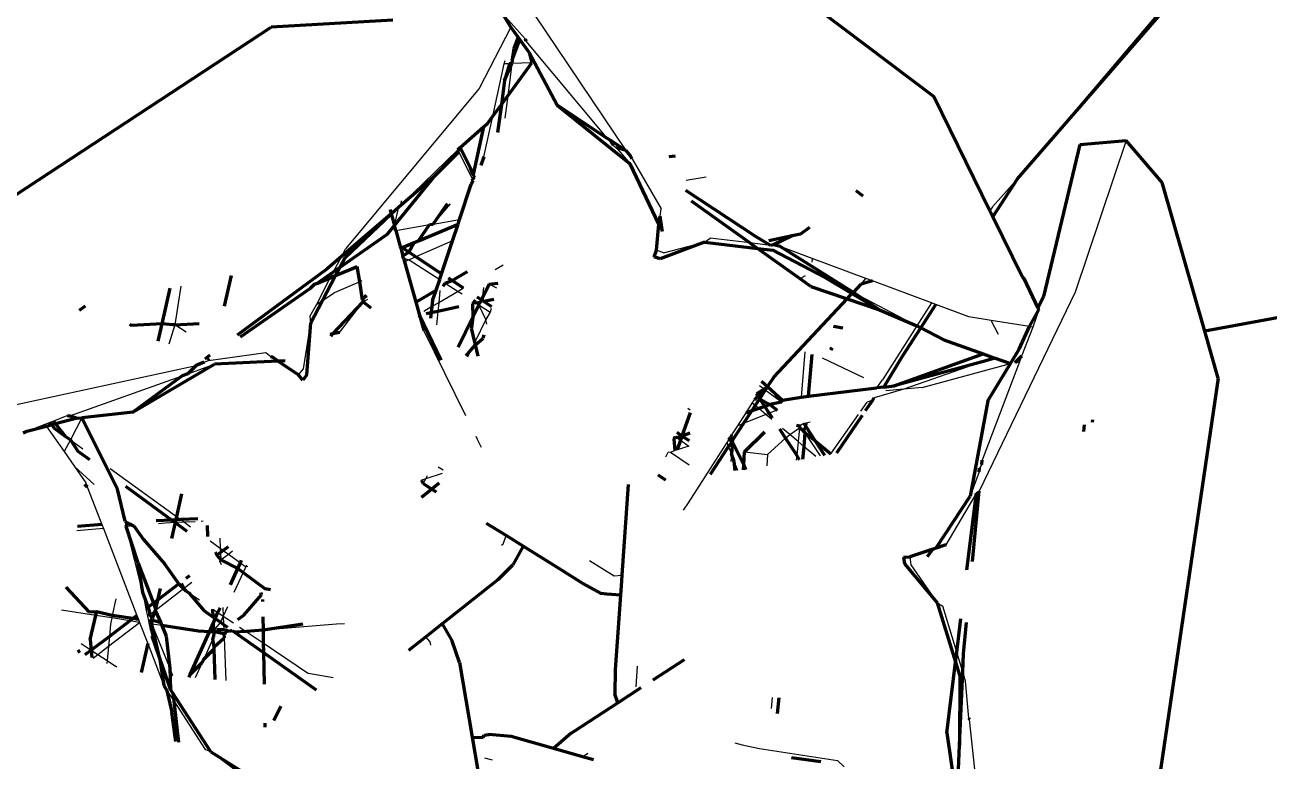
# Model space of a CAD drawing. Header units: millimetres. Extents: x 4307 to 31003, y 2809 to 20009.
# Drawn here: x 17306.02 to 17329.91, y 9350.73 to 9364.86 of the extents above; entities that cross this region are included whole.
import ezdxf

# ---------------------------------------------------------------- set-up
doc = ezdxf.new("R2010")
doc.units = ezdxf.units.MM
doc.layers.add('ProfileEdges', color=7, linetype='Continuous')

msp = doc.modelspace()

# ---------------------------------------------------------------- linework, layer by layer
for p, q in [((17315.251, 9365.884), (17317.559, 9362.45)), ((17325.084, 9361.908), (17328.232, 9365.609)), ((17315.195, 9365.083), (17315.63, 9364.598)), ((17315.356, 9364.816), (17314.747, 9363.64)), ((17315.644, 9364.547), (17317.195, 9362.691)), ((17315.224, 9364.114), (17315.243, 9364.18)), ((17315.325, 9364.117), (17315.224, 9364.114)), ((17315.371, 9364.119), (17315.293, 9363.5)), ((17315.757, 9364.131), (17315.371, 9364.119)), ((17315.009, 9363.113), (17315.224, 9364.114)), ((17314.747, 9363.64), (17312.177, 9360.561)), ((17315.293, 9363.5), (17315.239, 9363.074)), ((17314.836, 9362.329), (17315.009, 9363.113)), ((17313.239, 9361.404), (17314.334, 9362.467)), ((17317.325, 9362.548), (17317.378, 9362.51)), ((17317.378, 9362.51), (17317.647, 9362.194)), ((17327.168, 9362.645), (17326.188, 9359.734)), ((17314.616, 9361.907), (17314.355, 9362.424)), ((17317.684, 9362.291), (17318.239, 9361.331)), ((17318.718, 9361.879), (17319.107, 9361.946)), ((17324.6, 9361.369), (17325.084, 9361.908)), ((17313.119, 9361.01), (17313.205, 9361.372)), ((17313.239, 9361.404), (17313.252, 9361.486)), ((17313.86, 9361.04), (17314.195, 9361.428)), ((17318.219, 9361.193), (17318.239, 9361.331)), ((17324.6, 9361.369), (17324.552, 9361.293)), ((17313.145, 9360.917), (17313.792, 9361.029)), ((17313.86, 9361.04), (17314.37, 9361.128)), ((17312.105, 9360.424), (17312.177, 9360.561)), ((17314.234, 9360.72), (17313.531, 9360.409)), ((17318.287, 9360.485), (17318.153, 9360.536)), ((17318.287, 9360.485), (17319.073, 9360.693)), ((17319.073, 9360.693), (17319.179, 9360.77)), ((17319.943, 9360.677), (17319.179, 9360.77)), ((17320.341, 9360.628), (17319.943, 9360.677)), ((17321.141, 9360.376), (17320.522, 9360.606)), ((17311.943, 9360.117), (17312.105, 9360.424)), ((17313.293, 9360.386), (17313.402, 9360.352)), ((17313.402, 9360.352), (17313.313, 9360.313)), ((17313.531, 9360.409), (17313.402, 9360.352)), ((17313.402, 9360.352), (17313.987, 9359.975)), ((17321.141, 9360.376), (17321.135, 9360.306)), ((17322.171, 9359.994), (17321.141, 9360.376)), ((17311.885, 9360.008), (17311.943, 9360.117)), ((17315.206, 9360.247), (17315.055, 9360.16)), ((17309.019, 9359.848), (17308.901, 9359.104)), ((17311.63, 9359.504), (17311.885, 9360.008)), ((17312.451, 9359.932), (17311.964, 9359.717)), ((17312.493, 9359.951), (17312.451, 9359.932)), ((17314.092, 9359.907), (17314.339, 9359.747)), ((17314.827, 9359.819), (17314.801, 9359.612)), ((17315.084, 9359.806), (17314.936, 9359.886)), ((17320.906, 9359.99), (17320.948, 9360.012)), ((17321.006, 9360.043), (17320.948, 9360.012)), ((17321.373, 9360.019), (17321.932, 9359.725)), ((17322.079, 9359.884), (17322.171, 9359.994)), ((17322.295, 9359.948), (17322.171, 9359.994)), ((17323.428, 9359.527), (17322.295, 9359.948)), ((17311.74, 9359.574), (17311.964, 9359.717)), ((17312.594, 9359.641), (17312.508, 9359.584)), ((17312.515, 9359.544), (17312.609, 9359.595)), ((17313.991, 9359.765), (17313.968, 9359.53)), ((17314.339, 9359.747), (17313.968, 9359.53)), ((17314.444, 9359.808), (17314.339, 9359.747)), ((17314.339, 9359.747), (17314.417, 9359.697)), ((17321.932, 9359.725), (17323.148, 9359.086)), ((17326.188, 9359.734), (17324.345, 9355.912)), ((17311.5, 9359.278), (17311.63, 9359.504)), ((17311.63, 9359.504), (17311.74, 9359.574)), ((17312.061, 9358.96), (17312.515, 9359.544)), ((17313.838, 9359.454), (17313.682, 9359.362)), ((17313.968, 9359.53), (17313.838, 9359.454)), ((17313.952, 9359.363), (17313.927, 9359.105)), ((17313.968, 9359.53), (17313.952, 9359.363)), ((17314.69, 9359.52), (17314.74, 9359.488)), ((17314.875, 9359.209), (17314.74, 9359.488)), ((17314.74, 9359.488), (17314.958, 9359.347)), ((17314.958, 9359.347), (17314.875, 9359.209)), ((17314.978, 9359.418), (17314.958, 9359.347)), ((17323.428, 9359.527), (17323.148, 9359.086)), ((17323.517, 9359.494), (17323.428, 9359.527)), ((17324.145, 9359.261), (17323.517, 9359.494)), ((17325.49, 9359.39), (17325.378, 9359.059)), ((17308.901, 9359.104), (17308.787, 9358.734)), ((17309.122, 9358.963), (17308.901, 9359.104)), ((17311.375, 9358.259), (17311.513, 9359.141)), ((17311.513, 9359.141), (17311.5, 9359.278)), ((17314.875, 9359.209), (17314.66, 9358.773)), ((17314.895, 9359.117), (17314.875, 9359.209)), ((17324.579, 9359.19), (17324.145, 9359.261)), ((17324.714, 9358.918), (17324.579, 9359.19)), ((17325.314, 9359.07), (17324.579, 9359.19)), ((17314.49, 9357.358), (17313.68, 9358.996)), ((17323.148, 9359.086), (17322.487, 9358.049)), ((17325.378, 9359.059), (17325.157, 9358.503)), ((17325.378, 9359.059), (17325.314, 9359.07)), ((17309.466, 9358.386), (17309.551, 9358.419)), ((17309.551, 9358.419), (17310.646, 9358.573)), ((17310.646, 9358.573), (17310.745, 9358.496)), ((17314.581, 9358.613), (17314.519, 9358.487)), ((17320.998, 9358.587), (17320.929, 9357.719)), ((17322.132, 9358.089), (17321.335, 9358.465)), ((17324.405, 9358.396), (17322.898, 9357.868)), ((17325.118, 9358.397), (17324.402, 9356.505)), ((17324.629, 9358.474), (17324.405, 9358.396)), ((17325.03, 9358.376), (17325.118, 9358.397)), ((17325.157, 9358.503), (17325.118, 9358.397)), ((17305.592, 9357.518), (17309.311, 9358.326)), ((17309.153, 9358.167), (17309.664, 9358.35)), ((17311.278, 9358.146), (17311.375, 9358.259)), ((17323.251, 9357.899), (17324.949, 9358.361)), ((17306.883, 9357.355), (17309.043, 9358.128)), ((17320.216, 9357.868), (17320.13, 9357.931)), ((17320.283, 9357.919), (17320.522, 9357.64)), ((17322.381, 9357.892), (17322.487, 9358.049)), ((17319.989, 9357.603), (17320.03, 9357.666)), ((17320.239, 9357.851), (17320.216, 9357.868)), ((17320.522, 9357.64), (17320.239, 9357.851)), ((17322.898, 9357.868), (17322.33, 9357.702)), ((17322.898, 9357.868), (17322.556, 9357.837)), ((17323.251, 9357.899), (17322.898, 9357.868)), ((17318.796, 9357.464), (17318.749, 9357.499)), ((17319.871, 9357.418), (17319.989, 9357.603)), ((17320.046, 9357.556), (17319.989, 9357.603)), ((17320.112, 9357.5), (17320.046, 9357.556)), ((17320.251, 9357.383), (17320.112, 9357.5)), ((17320.464, 9357.467), (17320.315, 9357.408)), ((17320.522, 9357.64), (17320.549, 9357.62)), ((17322.076, 9357.445), (17322.196, 9357.622)), ((17322.301, 9357.658), (17322.196, 9357.622)), ((17306.032, 9357.051), (17306.409, 9357.197)), ((17306.409, 9357.197), (17306.498, 9357.232)), ((17306.409, 9357.197), (17306.437, 9357.156)), ((17306.498, 9357.232), (17306.563, 9357.258)), ((17306.563, 9357.258), (17306.835, 9357.363)), ((17307.115, 9357.318), (17306.896, 9356.898)), ((17319.712, 9357.168), (17319.871, 9357.418)), ((17319.821, 9357.212), (17319.712, 9357.168)), ((17320.251, 9357.383), (17319.821, 9357.212)), ((17320.315, 9357.408), (17320.251, 9357.383)), ((17320.363, 9357.288), (17320.251, 9357.383)), ((17320.98, 9357.209), (17320.9, 9357.167)), ((17321.024, 9357.22), (17320.98, 9357.209)), ((17321.101, 9357.238), (17321.024, 9357.22)), ((17321.5, 9356.627), (17322.032, 9357.381)), ((17306.437, 9357.156), (17306.776, 9356.67)), ((17314.715, 9356.904), (17314.686, 9356.961)), ((17319.598, 9356.99), (17319.712, 9357.168)), ((17320.709, 9356.997), (17320.571, 9357.113)), ((17320.63, 9356.926), (17320.709, 9356.997)), ((17320.709, 9356.997), (17320.896, 9357.126)), ((17320.869, 9356.862), (17320.709, 9356.997)), ((17320.896, 9357.126), (17320.869, 9356.862)), ((17321.302, 9356.591), (17321.007, 9357.034)), ((17306.896, 9356.898), (17306.776, 9356.67)), ((17306.896, 9356.898), (17307.137, 9356.724)), ((17314.788, 9356.747), (17314.715, 9356.904)), ((17318.772, 9356.778), (17318.544, 9356.705)), ((17318.545, 9356.933), (17318.609, 9356.889)), ((17318.609, 9356.889), (17318.772, 9356.778)), ((17318.765, 9355.685), (17319.505, 9356.844)), ((17319.505, 9356.844), (17319.542, 9356.902)), ((17319.533, 9356.771), (17319.505, 9356.844)), ((17319.589, 9356.626), (17319.533, 9356.771)), ((17320.281, 9356.615), (17320.63, 9356.926)), ((17320.869, 9356.862), (17320.842, 9356.602)), ((17320.984, 9356.765), (17320.869, 9356.862)), ((17321.211, 9356.574), (17320.984, 9356.765)), ((17306.776, 9356.67), (17306.973, 9356.388)), ((17318.332, 9356.569), (17318.372, 9356.657)), ((17318.419, 9356.654), (17318.372, 9356.657)), ((17318.502, 9356.691), (17318.419, 9356.654)), ((17318.778, 9356.41), (17318.419, 9356.654)), ((17318.544, 9356.705), (17318.502, 9356.691)), ((17319.589, 9356.626), (17319.577, 9356.478)), ((17319.712, 9356.306), (17319.644, 9356.481)), ((17319.839, 9356.667), (17320.281, 9356.615)), ((17320.281, 9356.615), (17320.268, 9356.4)), ((17320.842, 9356.602), (17320.833, 9356.504)), ((17307.351, 9356.041), (17306.973, 9356.388)), ((17306.973, 9356.388), (17307.192, 9356.073)), ((17307.661, 9356.345), (17308.933, 9355.424)), ((17314.032, 9356.25), (17313.718, 9356.148)), ((17313.958, 9356.377), (17314.053, 9356.318)), ((17324.343, 9356.285), (17324.17, 9355.816)), ((17324.394, 9356.424), (17324.352, 9356.356)), ((17307.192, 9356.073), (17307.221, 9355.997)), ((17307.221, 9355.997), (17307.501, 9355.271)), ((17313.718, 9356.148), (17313.641, 9356.123)), ((17313.673, 9356.061), (17313.718, 9356.148)), ((17313.718, 9356.148), (17313.751, 9356.211)), ((17324.293, 9355.879), (17323.709, 9354.884)), ((17324.345, 9355.912), (17324.293, 9355.879)), ((17318.671, 9355.547), (17318.765, 9355.685)), ((17308.718, 9355.295), (17308.588, 9355.284)), ((17308.906, 9355.309), (17308.718, 9355.295)), ((17309.084, 9355.315), (17308.906, 9355.309)), ((17308.933, 9355.424), (17309.015, 9355.365)), ((17309.015, 9355.365), (17309.084, 9355.315)), ((17309.291, 9355.326), (17309.084, 9355.315)), ((17309.084, 9355.315), (17309.205, 9355.227)), ((17309.444, 9355.334), (17309.404, 9355.332)), ((17307.53, 9355.195), (17307.017, 9355.151)), ((17307.501, 9355.271), (17307.53, 9355.195)), ((17307.53, 9355.195), (17308.174, 9353.523)), ((17308.041, 9355.238), (17307.97, 9355.232)), ((17308.289, 9353.969), (17307.97, 9355.232)), ((17308.077, 9355.259), (17308.041, 9355.238)), ((17315.206, 9354.895), (17315.261, 9355.06)), ((17309.578, 9354.957), (17309.774, 9354.815)), ((17309.766, 9355.007), (17309.774, 9354.815)), ((17309.774, 9354.815), (17309.831, 9354.774)), ((17309.774, 9354.815), (17309.778, 9354.734)), ((17315.206, 9354.895), (17315.174, 9354.869)), ((17309.757, 9354.571), (17309.784, 9354.592)), ((17309.757, 9354.571), (17309.788, 9354.504)), ((17309.778, 9354.734), (17309.784, 9354.592)), ((17309.784, 9354.592), (17309.929, 9354.703)), ((17309.831, 9354.774), (17309.929, 9354.703)), ((17309.929, 9354.703), (17310.006, 9354.763)), ((17309.929, 9354.703), (17310.16, 9354.536)), ((17316.861, 9354.58), (17317.34, 9354.284)), ((17323.017, 9354.654), (17323.032, 9354.497)), ((17310.213, 9354.35), (17310.037, 9353.964)), ((17310.16, 9354.536), (17310.245, 9354.474)), ((17310.276, 9354.488), (17310.213, 9354.35)), ((17310.302, 9354.462), (17310.245, 9354.474)), ((17323.032, 9354.497), (17323.54, 9353.771)), ((17309.069, 9354.042), (17309.23, 9354.166)), ((17317.34, 9354.284), (17317.483, 9354.3)), ((17307.767, 9353.847), (17307.699, 9353.524)), ((17308.289, 9353.969), (17308.344, 9353.651)), ((17308.523, 9353.623), (17309.069, 9354.042)), ((17309.172, 9353.96), (17309.373, 9353.824)), ((17307.382, 9353.525), (17306.728, 9353.627)), ((17308.344, 9353.651), (17308.377, 9353.51)), ((17308.42, 9353.543), (17308.523, 9353.623)), ((17309.634, 9353.648), (17309.73, 9353.583)), ((17309.823, 9353.678), (17309.832, 9353.514)), ((17309.913, 9353.693), (17309.832, 9353.514)), ((17323.54, 9353.771), (17323.647, 9353.703)), ((17323.915, 9352.822), (17323.647, 9353.703)), ((17307.689, 9353.477), (17307.382, 9353.525)), ((17307.627, 9352.934), (17308.224, 9353.393)), ((17307.689, 9353.477), (17307.665, 9353.36)), ((17307.699, 9353.524), (17307.689, 9353.477)), ((17308.04, 9353.422), (17307.689, 9353.477)), ((17308.224, 9353.393), (17308.04, 9353.422)), ((17308.174, 9353.523), (17308.203, 9353.449)), ((17308.203, 9353.449), (17308.224, 9353.393)), ((17308.224, 9353.393), (17308.38, 9352.99)), ((17308.377, 9353.51), (17308.42, 9353.543)), ((17308.377, 9353.51), (17308.399, 9353.42)), ((17308.399, 9353.42), (17308.411, 9353.369)), ((17308.461, 9353.361), (17308.411, 9353.369)), ((17308.439, 9353.25), (17308.411, 9353.369)), ((17309.778, 9353.395), (17309.648, 9353.243)), ((17309.73, 9353.583), (17309.832, 9353.514)), ((17309.832, 9353.514), (17309.778, 9353.395)), ((17309.832, 9353.514), (17310.025, 9353.384)), ((17309.832, 9353.514), (17309.837, 9353.353)), ((17312.162, 9353.367), (17312.007, 9353.36)), ((17307.665, 9353.36), (17307.644, 9353.123)), ((17308.468, 9353.128), (17308.439, 9353.25)), ((17308.461, 9353.361), (17308.807, 9352.511)), ((17308.655, 9353.331), (17308.461, 9353.361)), ((17309.837, 9353.353), (17309.841, 9353.25)), ((17309.957, 9353.219), (17309.89, 9353.19)), ((17310.146, 9353.302), (17310.268, 9353.22)), ((17310.268, 9353.22), (17310.6, 9352.997)), ((17312.007, 9353.36), (17310.595, 9353.246)), ((17307.105, 9352.99), (17307.296, 9352.86)), ((17307.424, 9352.777), (17307.627, 9352.934)), ((17307.627, 9352.934), (17307.602, 9352.658)), ((17307.644, 9353.123), (17307.627, 9352.934)), ((17308.38, 9352.99), (17308.692, 9352.179)), ((17309.633, 9353.077), (17309.456, 9352.688)), ((17309.848, 9353.096), (17309.883, 9352.276)), ((17310.6, 9352.997), (17311.47, 9352.409)), ((17313.806, 9353.017), (17313.719, 9353.115)), ((17313.817, 9352.954), (17313.806, 9353.017)), ((17307.296, 9352.86), (17307.424, 9352.777)), ((17307.333, 9352.708), (17307.424, 9352.777)), ((17307.424, 9352.777), (17307.602, 9352.658)), ((17307.602, 9352.658), (17307.598, 9352.605)), ((17307.602, 9352.658), (17307.76, 9352.553)), ((17324.031, 9352.442), (17323.915, 9352.822)), ((17307.79, 9352.53), (17307.76, 9352.553)), ((17308.807, 9352.511), (17308.856, 9352.372)), ((17309.427, 9352.624), (17309.293, 9352.331)), ((17317.757, 9352.155), (17317.784, 9352.55)), ((17324.086, 9352.261), (17324.031, 9352.442)), ((17309.204, 9352.34), (17309.199, 9352.391)), ((17311.941, 9352.328), (17311.47, 9352.409)), ((17324.146, 9351.554), (17324.086, 9352.261)), ((17308.751, 9352.087), (17308.881, 9351.885)), ((17320.356, 9351.741), (17320.379, 9351.951)), ((17308.881, 9351.885), (17309.481, 9350.951)), ((17324.261, 9350.574), (17324.162, 9351.529)), ((17319.656, 9351.08), (17319.795, 9351.042)), ((17319.795, 9351.042), (17320.131, 9350.97)), ((17309.594, 9350.908), (17309.481, 9350.951)), ((17310.282, 9350.391), (17309.594, 9350.908)), ((17315.004, 9350.746), (17314.851, 9350.789)), ((17316.728, 9350.811), (17316.832, 9350.879)), ((17320.131, 9350.97), (17321.624, 9350.74)), ((17321.624, 9350.74), (17321.756, 9350.621))]:
    msp.add_line(p, q)
at = {"layer": 'ProfileEdges', "lineweight": 211}
for p, q in [((17317.491, 9368.007), (17323.475, 9363.49)), ((17325.084, 9361.908), (17328.372, 9365.697)), ((17315.356, 9364.816), (17315.195, 9365.083)), ((17313.085, 9364.951), (17310.752, 9364.818)), ((17304.523, 9360.73), (17310.752, 9364.818)), ((17315.491, 9364.626), (17315.356, 9364.816)), ((17315.491, 9364.626), (17315.409, 9364.412)), ((17315.525, 9364.579), (17315.491, 9364.626)), ((17315.63, 9364.598), (17315.644, 9364.547)), ((17315.381, 9364.191), (17315.525, 9364.579)), ((17315.409, 9364.412), (17315.381, 9364.191)), ((17315.702, 9364.333), (17315.525, 9364.579)), ((17315.233, 9363.794), (17315.371, 9364.119)), ((17315.325, 9364.117), (17315.233, 9363.794)), ((17315.293, 9363.5), (17315.757, 9364.131)), ((17315.371, 9364.119), (17315.325, 9364.117)), ((17315.381, 9364.191), (17315.371, 9364.119)), ((17315.702, 9364.333), (17315.757, 9364.131)), ((17316.241, 9363.322), (17315.702, 9364.333)), ((17315.233, 9363.794), (17315.171, 9363.335)), ((17315.171, 9363.335), (17315.293, 9363.5)), ((17324.552, 9361.293), (17323.475, 9363.49)), ((17315.009, 9363.113), (17315.171, 9363.335)), ((17315.171, 9363.335), (17315.1, 9362.799)), ((17317.195, 9362.691), (17316.241, 9363.322)), ((17316.241, 9363.322), (17317.647, 9362.194)), ((17314.831, 9362.907), (17314.904, 9362.971)), ((17314.904, 9362.971), (17315.009, 9363.113)), ((17314.38, 9362.508), (17314.831, 9362.907)), ((17314.831, 9362.907), (17314.633, 9361.989)), ((17317.261, 9362.647), (17317.195, 9362.691)), ((17314.334, 9362.467), (17314.38, 9362.508)), ((17314.355, 9362.424), (17314.334, 9362.467)), ((17314.576, 9362.11), (17314.38, 9362.508)), ((17317.559, 9362.45), (17317.261, 9362.647)), ((17317.325, 9362.548), (17317.261, 9362.647)), ((17317.559, 9362.45), (17317.378, 9362.51)), ((17317.559, 9362.45), (17317.653, 9362.345)), ((17326.276, 9362.564), (17325.579, 9359.65)), ((17326.276, 9362.564), (17327.168, 9362.645)), ((17327.862, 9361.839), (17327.168, 9362.645)), ((17313.908, 9361.978), (17314.355, 9362.424)), ((17314.836, 9362.329), (17314.778, 9362.166)), ((17317.684, 9362.291), (17317.653, 9362.345)), ((17318.511, 9362.345), (17318.39, 9362.329)), ((17313.119, 9361.01), (17313.908, 9361.978)), ((17313.239, 9361.404), (17313.908, 9361.978)), ((17314.633, 9361.989), (17314.576, 9362.11)), ((17314.66, 9361.933), (17314.633, 9361.989)), ((17318.196, 9361.037), (17317.647, 9362.194)), ((17314.37, 9361.128), (17314.593, 9361.802)), ((17314.631, 9361.876), (17314.593, 9361.802)), ((17314.66, 9361.933), (17314.616, 9361.907)), ((17314.631, 9361.876), (17314.616, 9361.907)), ((17324.609, 9361.176), (17325.084, 9361.908)), ((17328.679, 9358.984), (17327.862, 9361.839)), ((17320.063, 9360.792), (17318.716, 9361.684)), ((17321.975, 9361.682), (17322.115, 9361.579)), ((17313.033, 9361.318), (17313.057, 9361.233)), ((17313.057, 9361.233), (17313.205, 9361.372)), ((17313.205, 9361.372), (17313.239, 9361.404)), ((17313.86, 9361.04), (17314.137, 9361.432)), ((17319.943, 9360.677), (17318.82, 9361.48)), ((17324.609, 9361.176), (17324.552, 9361.293)), ((17313.057, 9361.233), (17312.105, 9360.424)), ((17312.17, 9360.398), (17313.057, 9361.233)), ((17313.057, 9361.233), (17313.119, 9361.01)), ((17313.581, 9360.718), (17314.339, 9361.036)), ((17313.581, 9360.718), (17313.792, 9361.029)), ((17313.792, 9361.029), (17313.86, 9361.04)), ((17314.234, 9360.72), (17314.339, 9361.036)), ((17314.339, 9361.036), (17314.37, 9361.128)), ((17318.153, 9360.536), (17318.196, 9361.037)), ((17318.196, 9361.037), (17318.219, 9361.193)), ((17318.262, 9360.927), (17318.196, 9361.037)), ((17318.262, 9360.927), (17318.219, 9361.193)), ((17325.176, 9360.021), (17324.609, 9361.176)), ((17312.985, 9360.845), (17312.07, 9360.205)), ((17312.985, 9360.845), (17313.119, 9361.01)), ((17313.145, 9360.917), (17313.119, 9361.01)), ((17313.145, 9360.917), (17313.231, 9360.607)), ((17318.264, 9360.894), (17318.262, 9360.927)), ((17320.341, 9360.628), (17320.063, 9360.792)), ((17320.758, 9360.813), (17320.304, 9360.717)), ((17320.758, 9360.813), (17320.396, 9360.641)), ((17320.916, 9360.847), (17320.758, 9360.813)), ((17321.087, 9360.97), (17320.916, 9360.847)), ((17313.264, 9360.586), (17313.231, 9360.607)), ((17313.231, 9360.607), (17313.24, 9360.576)), ((17313.24, 9360.576), (17313.264, 9360.586)), ((17313.24, 9360.576), (17313.28, 9360.431)), ((17313.264, 9360.586), (17313.495, 9360.682)), ((17313.393, 9360.501), (17313.264, 9360.586)), ((17313.393, 9360.501), (17313.495, 9360.682)), ((17313.495, 9360.682), (17313.581, 9360.718)), ((17314.023, 9360.085), (17314.234, 9360.72)), ((17318.103, 9360.409), (17318.153, 9360.536)), ((17319.073, 9360.693), (17318.218, 9360.373)), ((17319.073, 9360.693), (17320.09, 9360.572)), ((17320.09, 9360.572), (17319.943, 9360.677)), ((17320.09, 9360.572), (17320.386, 9360.537)), ((17320.906, 9359.99), (17320.09, 9360.572)), ((17320.396, 9360.641), (17320.341, 9360.628)), ((17320.386, 9360.537), (17321.373, 9360.019)), ((17320.522, 9360.606), (17320.396, 9360.641)), ((17321.932, 9359.725), (17320.522, 9360.606)), ((17312.105, 9360.424), (17311.824, 9360.182)), ((17312.07, 9360.205), (17312.17, 9360.398)), ((17313.28, 9360.431), (17313.393, 9360.501)), ((17313.293, 9360.386), (17313.28, 9360.431)), ((17313.293, 9360.386), (17313.313, 9360.313)), ((17313.313, 9360.313), (17313.528, 9359.54)), ((17313.531, 9360.409), (17313.393, 9360.501)), ((17314.023, 9360.085), (17313.531, 9360.409)), ((17318.218, 9360.373), (17318.103, 9360.409)), ((17311.824, 9360.182), (17310.098, 9358.907)), ((17311.943, 9360.117), (17311.641, 9359.906)), ((17312.07, 9360.205), (17311.943, 9360.117)), ((17311.989, 9360.052), (17312.403, 9360.225)), ((17311.989, 9360.052), (17312.07, 9360.205)), ((17312.451, 9359.932), (17312.403, 9360.225)), ((17313.987, 9359.975), (17314.023, 9360.085)), ((17314.224, 9359.953), (17314.521, 9360.129)), ((17309.983, 9360.05), (17309.849, 9359.462)), ((17311.586, 9359.883), (17311.501, 9359.801)), ((17311.586, 9359.883), (17311.641, 9359.906)), ((17311.641, 9359.906), (17311.885, 9360.008)), ((17311.74, 9359.574), (17311.989, 9360.052)), ((17311.885, 9360.008), (17311.989, 9360.052)), ((17312.508, 9359.584), (17312.451, 9359.932)), ((17313.919, 9359.772), (17313.987, 9359.975)), ((17314.051, 9359.85), (17314.092, 9359.907)), ((17314.092, 9359.907), (17314.224, 9359.953)), ((17314.224, 9359.953), (17314.156, 9359.998)), ((17314.444, 9359.808), (17314.224, 9359.953)), ((17314.936, 9359.886), (17314.801, 9359.612)), ((17314.936, 9359.886), (17315.111, 9359.904)), ((17321.111, 9359.843), (17320.906, 9359.99)), ((17321.111, 9359.843), (17321.809, 9359.606)), ((17321.373, 9360.019), (17321.903, 9359.706)), ((17321.932, 9359.725), (17322.079, 9359.884)), ((17322.295, 9359.948), (17322.079, 9359.884)), ((17325.176, 9360.021), (17325.201, 9359.997)), ((17325.201, 9359.997), (17325.475, 9359.422)), ((17333.562, 9359.875), (17328.679, 9358.984)), ((17308.659, 9359.123), (17308.814, 9359.806)), ((17311.501, 9359.801), (17310.159, 9358.87)), ((17312.508, 9359.584), (17312.584, 9359.671)), ((17312.508, 9359.584), (17312.515, 9359.544)), ((17313.528, 9359.54), (17313.919, 9359.772)), ((17313.852, 9359.569), (17313.919, 9359.772)), ((17314.668, 9359.581), (17314.646, 9359.549)), ((17314.796, 9359.575), (17314.705, 9359.636)), ((17314.801, 9359.612), (17314.796, 9359.575)), ((17315.025, 9359.592), (17314.834, 9359.551)), ((17320.401, 9358.1), (17321.809, 9359.606)), ((17321.809, 9359.606), (17321.903, 9359.706)), ((17321.809, 9359.606), (17322.429, 9359.395)), ((17321.903, 9359.706), (17321.932, 9359.725)), ((17321.903, 9359.706), (17322.429, 9359.395)), ((17322.429, 9359.395), (17321.932, 9359.725)), ((17325.475, 9359.422), (17325.579, 9359.65)), ((17307.178, 9359.463), (17307.063, 9359.382)), ((17311.513, 9359.141), (17311.74, 9359.574)), ((17311.934, 9358.933), (17312.515, 9359.544)), ((17312.515, 9359.544), (17312.663, 9359.43)), ((17313.528, 9359.54), (17313.598, 9359.291)), ((17313.838, 9359.454), (17313.825, 9359.336)), ((17313.952, 9359.363), (17313.825, 9359.336)), ((17313.852, 9359.569), (17313.838, 9359.454)), ((17314.357, 9359.449), (17313.952, 9359.363)), ((17314.646, 9359.549), (17314.616, 9359.505)), ((17314.616, 9359.505), (17314.623, 9359.253)), ((17314.74, 9359.488), (17314.623, 9359.253)), ((17314.646, 9359.549), (17314.69, 9359.52)), ((17314.763, 9359.536), (17314.69, 9359.52)), ((17314.74, 9359.488), (17314.763, 9359.536)), ((17314.763, 9359.536), (17314.796, 9359.575)), ((17314.834, 9359.551), (17314.796, 9359.575)), ((17314.987, 9359.451), (17314.834, 9359.551)), ((17322.429, 9359.395), (17323.148, 9359.086)), ((17323.226, 9359.046), (17323.517, 9359.494)), ((17325.314, 9359.07), (17325.49, 9359.39)), ((17325.475, 9359.422), (17325.49, 9359.39)), ((17308.029, 9359.117), (17308.069, 9359.089)), ((17308.659, 9359.123), (17308.069, 9359.089)), ((17308.583, 9358.793), (17308.659, 9359.123)), ((17308.864, 9359.103), (17308.659, 9359.123)), ((17308.901, 9359.104), (17308.864, 9359.103)), ((17308.901, 9359.104), (17309.366, 9359.131)), ((17311.435, 9358.143), (17311.513, 9359.141)), ((17314.014, 9358.427), (17313.598, 9359.291)), ((17313.598, 9359.291), (17313.68, 9358.996)), ((17313.825, 9359.336), (17313.727, 9359.315)), ((17313.825, 9359.336), (17313.812, 9359.226)), ((17314.623, 9359.253), (17314.339, 9358.675)), ((17314.623, 9359.253), (17314.595, 9359.043)), ((17311.934, 9358.933), (17311.882, 9358.922)), ((17311.896, 9358.89), (17311.934, 9358.933)), ((17312.061, 9358.96), (17311.934, 9358.933)), ((17314.66, 9358.773), (17314.595, 9359.043)), ((17314.821, 9358.848), (17314.838, 9358.91)), ((17321.731, 9359.043), (17321.551, 9359.074)), ((17322.874, 9358.505), (17323.226, 9359.046)), ((17323.148, 9359.086), (17323.226, 9359.046)), ((17323.226, 9359.046), (17323.665, 9358.815)), ((17325.117, 9358.635), (17325.314, 9359.07)), ((17328.937, 9358.08), (17328.679, 9358.984)), ((17314.581, 9358.613), (17314.673, 9358.719)), ((17314.673, 9358.719), (17314.66, 9358.773)), ((17314.673, 9358.719), (17314.821, 9358.848)), ((17314.725, 9358.5), (17314.673, 9358.719)), ((17321.48, 9358.66), (17321.536, 9358.632)), ((17323.665, 9358.815), (17324.422, 9358.547)), ((17324.949, 9358.361), (17325.117, 9358.635)), ((17309.466, 9358.386), (17309.311, 9358.326)), ((17309.574, 9358.52), (17309.476, 9358.448)), ((17309.558, 9358.45), (17309.526, 9358.428)), ((17310.888, 9358.409), (17309.664, 9358.35)), ((17310.745, 9358.496), (17310.771, 9358.488)), ((17310.888, 9358.409), (17310.771, 9358.488)), ((17311.017, 9358.416), (17310.888, 9358.409)), ((17310.888, 9358.409), (17311.278, 9358.146)), ((17314.494, 9358.512), (17314.581, 9358.613)), ((17321.069, 9357.736), (17321.138, 9358.536)), ((17322.517, 9357.908), (17322.874, 9358.505)), ((17322.714, 9357.932), (17324.422, 9358.547)), ((17324.405, 9358.396), (17322.714, 9357.932)), ((17324.656, 9358.465), (17324.405, 9358.396)), ((17324.422, 9358.547), (17324.629, 9358.474)), ((17324.629, 9358.474), (17324.656, 9358.465)), ((17324.656, 9358.465), (17324.949, 9358.361)), ((17325.157, 9358.503), (17325.03, 9358.376)), ((17308.098, 9357.43), (17309.664, 9358.35)), ((17309.153, 9358.167), (17309.043, 9358.128)), ((17309.311, 9358.326), (17309.153, 9358.167)), ((17311.358, 9358.043), (17311.278, 9358.146)), ((17324.511, 9357.648), (17324.949, 9358.361)), ((17309.043, 9358.128), (17308.098, 9357.43)), ((17311.435, 9358.143), (17311.358, 9358.043)), ((17320.166, 9358.026), (17320.283, 9357.919)), ((17320.283, 9357.919), (17320.216, 9357.868)), ((17320.283, 9357.919), (17320.239, 9357.851)), ((17320.401, 9358.1), (17320.283, 9357.919)), ((17320.283, 9357.919), (17320.57, 9357.656)), ((17322.517, 9357.908), (17322.381, 9357.892)), ((17322.517, 9357.908), (17322.714, 9357.932)), ((17328.937, 9358.08), (17327.767, 9350.174)), ((17320.098, 9357.74), (17320.03, 9357.666)), ((17320.046, 9357.556), (17320.132, 9357.687)), ((17320.216, 9357.868), (17320.072, 9357.779)), ((17320.098, 9357.74), (17320.072, 9357.779)), ((17320.239, 9357.851), (17320.098, 9357.74)), ((17320.132, 9357.687), (17320.098, 9357.74)), ((17320.132, 9357.687), (17320.239, 9357.851)), ((17320.228, 9357.54), (17320.132, 9357.687)), ((17320.132, 9357.687), (17320.329, 9357.574)), ((17320.57, 9357.656), (17320.929, 9357.719)), ((17320.929, 9357.719), (17321.069, 9357.736)), ((17321.069, 9357.736), (17322.381, 9357.892)), ((17322.301, 9357.658), (17322.33, 9357.702)), ((17308.098, 9357.43), (17307.115, 9357.318)), ((17319.821, 9357.212), (17319.98, 9357.455)), ((17319.98, 9357.455), (17319.871, 9357.418)), ((17319.98, 9357.455), (17320.046, 9357.556)), ((17320.112, 9357.5), (17319.98, 9357.455)), ((17320.228, 9357.54), (17320.112, 9357.5)), ((17320.329, 9357.574), (17320.228, 9357.54)), ((17320.315, 9357.408), (17320.228, 9357.54)), ((17320.549, 9357.62), (17320.329, 9357.574)), ((17320.329, 9357.574), (17320.464, 9357.467)), ((17320.57, 9357.656), (17320.549, 9357.62)), ((17322.165, 9357.458), (17322.301, 9357.658)), ((17324.511, 9357.648), (17324.17, 9355.816)), ((17306.498, 9357.232), (17306.538, 9357.183)), ((17306.61, 9357.201), (17306.538, 9357.183)), ((17306.563, 9357.258), (17306.61, 9357.201)), ((17307.029, 9357.31), (17306.61, 9357.201)), ((17306.61, 9357.201), (17306.805, 9356.964)), ((17306.835, 9357.363), (17306.883, 9357.355)), ((17306.883, 9357.355), (17307.029, 9357.31)), ((17307.029, 9357.31), (17307.115, 9357.318)), ((17307.801, 9355.948), (17307.115, 9357.318)), ((17318.795, 9357.413), (17318.637, 9356.967)), ((17319.617, 9356.9), (17319.821, 9357.212)), ((17320.377, 9357.313), (17320.315, 9357.408)), ((17320.98, 9357.209), (17321.018, 9357.152)), ((17321.018, 9357.152), (17321.024, 9357.22)), ((17321.616, 9356.648), (17322.104, 9357.368)), ((17326.521, 9357.281), (17326.514, 9357.23)), ((17305.99, 9357.03), (17306.032, 9357.051)), ((17306.437, 9357.156), (17306.032, 9357.051)), ((17306.538, 9357.183), (17306.437, 9357.156)), ((17306.538, 9357.183), (17306.585, 9357.124)), ((17306.585, 9357.124), (17306.805, 9356.964)), ((17306.805, 9356.964), (17306.896, 9356.898)), ((17318.507, 9356.959), (17318.486, 9356.912)), ((17318.507, 9356.959), (17318.545, 9356.933)), ((17318.637, 9356.967), (17318.544, 9357.04)), ((17318.637, 9356.967), (17318.545, 9356.933)), ((17318.637, 9356.967), (17318.609, 9356.889)), ((17318.788, 9357.022), (17318.637, 9356.967)), ((17318.786, 9356.875), (17318.637, 9356.967)), ((17319.598, 9356.99), (17319.572, 9356.948)), ((17319.839, 9356.667), (17320.23, 9357.051)), ((17320.63, 9356.926), (17320.516, 9357.101)), ((17320.836, 9357.176), (17320.9, 9357.167)), ((17320.896, 9357.126), (17320.9, 9357.167)), ((17320.972, 9357.063), (17320.896, 9357.126)), ((17320.972, 9357.063), (17321.018, 9357.152)), ((17321.007, 9357.034), (17320.972, 9357.063)), ((17320.984, 9356.765), (17321.007, 9357.034)), ((17321.007, 9357.034), (17321.195, 9356.879)), ((17321.018, 9357.152), (17321.195, 9356.879)), ((17326.354, 9357.059), (17326.369, 9357.186)), ((17306.896, 9356.898), (17307.039, 9356.681)), ((17318.486, 9356.912), (17318.502, 9356.691)), ((17318.609, 9356.889), (17318.544, 9356.705)), ((17319.187, 9356.24), (17319.533, 9356.771)), ((17319.533, 9356.771), (17319.608, 9356.853)), ((17319.542, 9356.902), (17319.572, 9356.948)), ((17319.608, 9356.853), (17319.542, 9356.902)), ((17319.572, 9356.948), (17319.617, 9356.9)), ((17319.608, 9356.853), (17319.589, 9356.626)), ((17319.608, 9356.853), (17319.617, 9356.9)), ((17319.608, 9356.853), (17319.824, 9356.414)), ((17320.842, 9356.602), (17320.63, 9356.926)), ((17320.963, 9356.528), (17320.984, 9356.765)), ((17321.195, 9356.879), (17321.374, 9356.604)), ((17321.195, 9356.879), (17321.5, 9356.627)), ((17307.039, 9356.681), (17307.26, 9356.519)), ((17319.644, 9356.481), (17319.589, 9356.626)), ((17319.662, 9356.299), (17319.644, 9356.481)), ((17319.824, 9356.414), (17319.839, 9356.667)), ((17320.898, 9356.516), (17320.842, 9356.602)), ((17324.394, 9356.424), (17324.402, 9356.505)), ((17319.818, 9356.319), (17319.824, 9356.414)), ((17319.824, 9356.414), (17319.859, 9356.325)), ((17324.343, 9356.285), (17324.352, 9356.356)), ((17307.169, 9356.045), (17307.221, 9355.997)), ((17307.956, 9356.007), (17308.844, 9355.355)), ((17313.673, 9356.061), (17313.641, 9356.123)), ((17313.673, 9356.061), (17313.835, 9355.953)), ((17313.974, 9356.065), (17313.835, 9355.953)), ((17317.605, 9356.042), (17317.483, 9354.3)), ((17318.177, 9356.222), (17318.324, 9356.132)), ((17307.945, 9355.337), (17307.801, 9355.948)), ((17309.032, 9355.862), (17308.933, 9355.424)), ((17313.835, 9355.953), (17313.635, 9355.791)), ((17313.835, 9355.953), (17313.921, 9355.896)), ((17323.519, 9354.821), (17324.17, 9355.816)), ((17324.111, 9354.404), (17324.293, 9355.879)), ((17324.216, 9354.562), (17324.345, 9355.912)), ((17307.945, 9355.337), (17307.991, 9355.295)), ((17307.991, 9355.295), (17307.953, 9355.304)), ((17307.97, 9355.232), (17307.991, 9355.295)), ((17308.077, 9355.259), (17307.991, 9355.295)), ((17308.844, 9355.355), (17308.54, 9355.339)), ((17308.906, 9355.309), (17308.836, 9355)), ((17308.918, 9355.359), (17308.844, 9355.355)), ((17308.844, 9355.355), (17308.906, 9355.309)), ((17308.918, 9355.359), (17308.906, 9355.309)), ((17308.906, 9355.309), (17309.133, 9355.143)), ((17308.933, 9355.424), (17308.918, 9355.359)), ((17309.015, 9355.365), (17308.918, 9355.359)), ((17309.34, 9355.382), (17309.015, 9355.365)), ((17315.261, 9355.06), (17314.886, 9355.294)), ((17307.501, 9355.271), (17307.033, 9355.236)), ((17308.195, 9354.53), (17307.97, 9355.232)), ((17308.077, 9355.259), (17308.112, 9355.244)), ((17308.112, 9355.244), (17308.299, 9354.982)), ((17309.538, 9355.043), (17309.528, 9355.25)), ((17315.589, 9354.856), (17315.261, 9355.06)), ((17308.299, 9354.982), (17308.707, 9354.511)), ((17309.925, 9354.845), (17309.831, 9354.774)), ((17315.589, 9354.856), (17315.391, 9354.496)), ((17316.239, 9354.45), (17315.589, 9354.856)), ((17323.458, 9354.801), (17323.017, 9354.654)), ((17323.356, 9354.656), (17323.458, 9354.801)), ((17323.458, 9354.801), (17323.519, 9354.821)), ((17323.519, 9354.821), (17323.588, 9354.84)), ((17323.709, 9354.884), (17323.588, 9354.84)), ((17309.677, 9354.743), (17309.706, 9354.68)), ((17309.778, 9354.734), (17309.706, 9354.68)), ((17309.706, 9354.68), (17309.784, 9354.592)), ((17309.831, 9354.774), (17309.778, 9354.734)), ((17309.784, 9354.592), (17310.11, 9354.425)), ((17310.16, 9354.536), (17310.182, 9354.584)), ((17322.892, 9354.647), (17323.017, 9354.654)), ((17322.892, 9354.647), (17322.911, 9354.516)), ((17308.195, 9354.53), (17308.49, 9353.761)), ((17308.289, 9353.969), (17308.195, 9354.53)), ((17308.978, 9354.13), (17308.707, 9354.511)), ((17309.969, 9354.112), (17310.11, 9354.425)), ((17310.11, 9354.425), (17310.16, 9354.536)), ((17310.11, 9354.425), (17310.213, 9354.35)), ((17310.213, 9354.35), (17310.637, 9354.038)), ((17315.112, 9354.215), (17315.391, 9354.496)), ((17316.733, 9354.142), (17316.239, 9354.45)), ((17322.911, 9354.516), (17323.54, 9353.771)), ((17308.978, 9354.13), (17308.568, 9353.821)), ((17308.978, 9354.13), (17309.069, 9354.042)), ((17309.02, 9354.14), (17309.069, 9354.042)), ((17309.181, 9354.283), (17309.115, 9354.234)), ((17315.112, 9354.215), (17314.43, 9353.676)), ((17316.733, 9354.142), (17317.088, 9353.945)), ((17317.476, 9354.191), (17317.456, 9353.916)), ((17317.483, 9354.3), (17317.476, 9354.191)), ((17307.263, 9353.589), (17306.812, 9354.069)), ((17308.387, 9353.684), (17308.289, 9353.969)), ((17308.62, 9354.046), (17308.568, 9353.821)), ((17309.069, 9354.042), (17309.111, 9354.001)), ((17309.111, 9354.001), (17309.172, 9353.96)), ((17309.172, 9353.96), (17309.459, 9353.62)), ((17310.228, 9353.532), (17310.566, 9353.924)), ((17310.566, 9353.924), (17310.559, 9353.964)), ((17310.737, 9354.018), (17310.637, 9354.038)), ((17317.197, 9353.937), (17317.088, 9353.945)), ((17317.456, 9353.916), (17317.197, 9353.937)), ((17317.456, 9353.916), (17317.357, 9352.488)), ((17308.387, 9353.684), (17308.344, 9353.651)), ((17308.49, 9353.761), (17308.387, 9353.684)), ((17308.424, 9353.589), (17308.387, 9353.684)), ((17308.523, 9353.623), (17308.466, 9353.47)), ((17308.568, 9353.821), (17308.49, 9353.761)), ((17308.49, 9353.761), (17308.531, 9353.654)), ((17308.531, 9353.654), (17308.523, 9353.623)), ((17308.523, 9353.623), (17308.635, 9353.383)), ((17308.568, 9353.821), (17308.531, 9353.654)), ((17309.459, 9353.62), (17309.639, 9353.492)), ((17309.639, 9353.492), (17309.634, 9353.648)), ((17309.73, 9353.583), (17309.769, 9353.669)), ((17310.583, 9353.829), (17310.584, 9353.792)), ((17314.43, 9353.676), (17314.036, 9353.365)), ((17323.54, 9353.771), (17323.891, 9352.628)), ((17307.397, 9353.593), (17307.263, 9353.589)), ((17307.276, 9353.063), (17307.382, 9353.525)), ((17307.382, 9353.525), (17307.397, 9353.593)), ((17307.699, 9353.524), (17307.397, 9353.593)), ((17308.04, 9353.422), (17307.644, 9353.123)), ((17308.097, 9353.465), (17307.699, 9353.524)), ((17308.097, 9353.465), (17308.04, 9353.422)), ((17308.174, 9353.523), (17308.097, 9353.465)), ((17308.203, 9353.449), (17308.097, 9353.465)), ((17308.449, 9353.412), (17308.399, 9353.42)), ((17308.42, 9353.543), (17308.424, 9353.589)), ((17308.466, 9353.47), (17308.42, 9353.543)), ((17308.449, 9353.412), (17308.466, 9353.47)), ((17308.48, 9353.431), (17308.449, 9353.412)), ((17308.449, 9353.412), (17308.461, 9353.361)), ((17308.466, 9353.47), (17308.48, 9353.431)), ((17308.635, 9353.383), (17308.48, 9353.431)), ((17308.635, 9353.383), (17308.655, 9353.331)), ((17309.564, 9353.21), (17309.643, 9353.387)), ((17309.639, 9353.492), (17309.678, 9353.465)), ((17309.643, 9353.387), (17309.678, 9353.465)), ((17309.648, 9353.243), (17309.643, 9353.387)), ((17309.678, 9353.465), (17309.73, 9353.583)), ((17309.678, 9353.465), (17309.778, 9353.395)), ((17309.778, 9353.395), (17309.837, 9353.353)), ((17310.114, 9353.449), (17310.228, 9353.532)), ((17310.59, 9353.497), (17310.595, 9353.246)), ((17323.915, 9352.822), (17323.995, 9353.466)), ((17324.046, 9352.792), (17324.103, 9353.392)), ((17308.461, 9353.361), (17308.439, 9353.25)), ((17308.607, 9352.72), (17308.461, 9353.361)), ((17308.607, 9352.72), (17308.468, 9353.128)), ((17308.655, 9353.331), (17308.734, 9353.125)), ((17309.354, 9353.224), (17308.655, 9353.331)), ((17309.199, 9352.391), (17309.564, 9353.21)), ((17309.564, 9353.21), (17309.354, 9353.224)), ((17309.649, 9353.205), (17309.564, 9353.21)), ((17309.649, 9353.205), (17309.647, 9353.108)), ((17309.648, 9353.243), (17309.649, 9353.205)), ((17309.69, 9353.202), (17309.649, 9353.205)), ((17309.711, 9353.247), (17309.69, 9353.202)), ((17309.845, 9353.17), (17309.69, 9353.202)), ((17309.841, 9353.25), (17309.711, 9353.247)), ((17309.837, 9353.353), (17309.911, 9353.301)), ((17309.957, 9353.219), (17309.841, 9353.25)), ((17309.89, 9353.19), (17309.845, 9353.17)), ((17309.845, 9353.17), (17309.848, 9353.096)), ((17310, 9353.238), (17309.957, 9353.219)), ((17310, 9353.238), (17310.05, 9353.202)), ((17310.268, 9353.22), (17310.05, 9353.202)), ((17310.05, 9353.202), (17310.603, 9352.812)), ((17310.595, 9353.246), (17310.268, 9353.22)), ((17311.357, 9353.357), (17310.595, 9353.246)), ((17310.595, 9353.246), (17310.6, 9352.997)), ((17314.036, 9353.365), (17313.719, 9353.115)), ((17314.036, 9353.365), (17314.225, 9353.03)), ((17307.276, 9353.063), (17307.296, 9352.86)), ((17307.644, 9353.123), (17307.296, 9352.86)), ((17308.38, 9352.99), (17308.253, 9352.429)), ((17308.734, 9353.125), (17308.807, 9352.511)), ((17309.633, 9353.077), (17309.647, 9353.108)), ((17309.658, 9352.922), (17309.633, 9353.077)), ((17309.658, 9352.922), (17309.848, 9353.096)), ((17309.659, 9352.885), (17309.658, 9352.922)), ((17310.6, 9352.997), (17310.603, 9352.812)), ((17313.719, 9353.115), (17313.387, 9352.852)), ((17314.37, 9352.624), (17314.225, 9353.03)), ((17307.075, 9352.809), (17307.043, 9352.86)), ((17307.296, 9352.86), (17307.176, 9352.769)), ((17307.296, 9352.86), (17307.309, 9352.717)), ((17308.721, 9352.385), (17308.607, 9352.72)), ((17308.607, 9352.72), (17308.692, 9352.179)), ((17309.427, 9352.624), (17309.456, 9352.688)), ((17309.456, 9352.688), (17309.659, 9352.885)), ((17309.679, 9352.295), (17309.659, 9352.885)), ((17310.603, 9352.812), (17311.618, 9352.096)), ((17310.603, 9352.812), (17310.616, 9352.206)), ((17318.084, 9352.288), (17318.689, 9352.682)), ((17323.891, 9352.628), (17323.915, 9352.822)), ((17324.031, 9352.442), (17324.046, 9352.792)), ((17308.807, 9352.511), (17308.816, 9352.104)), ((17309.199, 9352.391), (17309.427, 9352.624)), ((17314.37, 9352.624), (17314.609, 9351.19)), ((17317.357, 9352.488), (17317.353, 9352.013)), ((17323.724, 9351.274), (17323.891, 9352.628)), ((17323.891, 9352.628), (17323.974, 9352.36)), ((17323.97, 9351.03), (17324.031, 9352.442)), ((17308.692, 9352.179), (17308.751, 9352.087)), ((17308.816, 9352.104), (17308.721, 9352.385)), ((17309.176, 9352.342), (17309.199, 9352.391)), ((17323.974, 9352.36), (17323.97, 9351.03)), ((17308.751, 9352.087), (17308.847, 9351.666)), ((17308.864, 9352.031), (17308.816, 9352.104)), ((17309.594, 9350.908), (17308.864, 9352.031)), ((17308.864, 9352.031), (17308.881, 9351.885)), ((17317.41, 9351.849), (17317.353, 9352.013)), ((17317.41, 9351.849), (17317.858, 9352.141)), ((17320.471, 9351.645), (17320.503, 9351.952)), ((17308.881, 9351.885), (17308.975, 9351.093)), ((17310.938, 9351.781), (17310.804, 9351.51)), ((17316.58, 9351.308), (17317.41, 9351.849)), ((17308.92, 9351.109), (17308.847, 9351.666)), ((17310.631, 9351.456), (17310.632, 9351.379)), ((17324.162, 9351.529), (17324.146, 9351.554)), ((17314.819, 9351.184), (17314.838, 9351.225)), ((17314.838, 9351.225), (17314.932, 9351.239)), ((17315.359, 9351.204), (17314.932, 9351.239)), ((17316.511, 9351.263), (17316.173, 9350.971)), ((17316.511, 9351.263), (17316.58, 9351.308)), ((17323.724, 9351.274), (17323.921, 9349.895)), ((17314.609, 9351.19), (17314.819, 9351.184)), ((17314.609, 9351.19), (17314.717, 9350.546)), ((17316.173, 9350.971), (17315.359, 9351.204)), ((17323.921, 9349.895), (17323.97, 9351.03)), ((17309.594, 9350.908), (17310.399, 9350.402)), ((17316.728, 9350.811), (17316.173, 9350.971)), ((17316.939, 9350.751), (17316.728, 9350.811)), ((17320.741, 9350.798), (17321.303, 9350.719))]:
    msp.add_line(p, q, dxfattribs=at)

doc.saveas('drawing.dxf')
